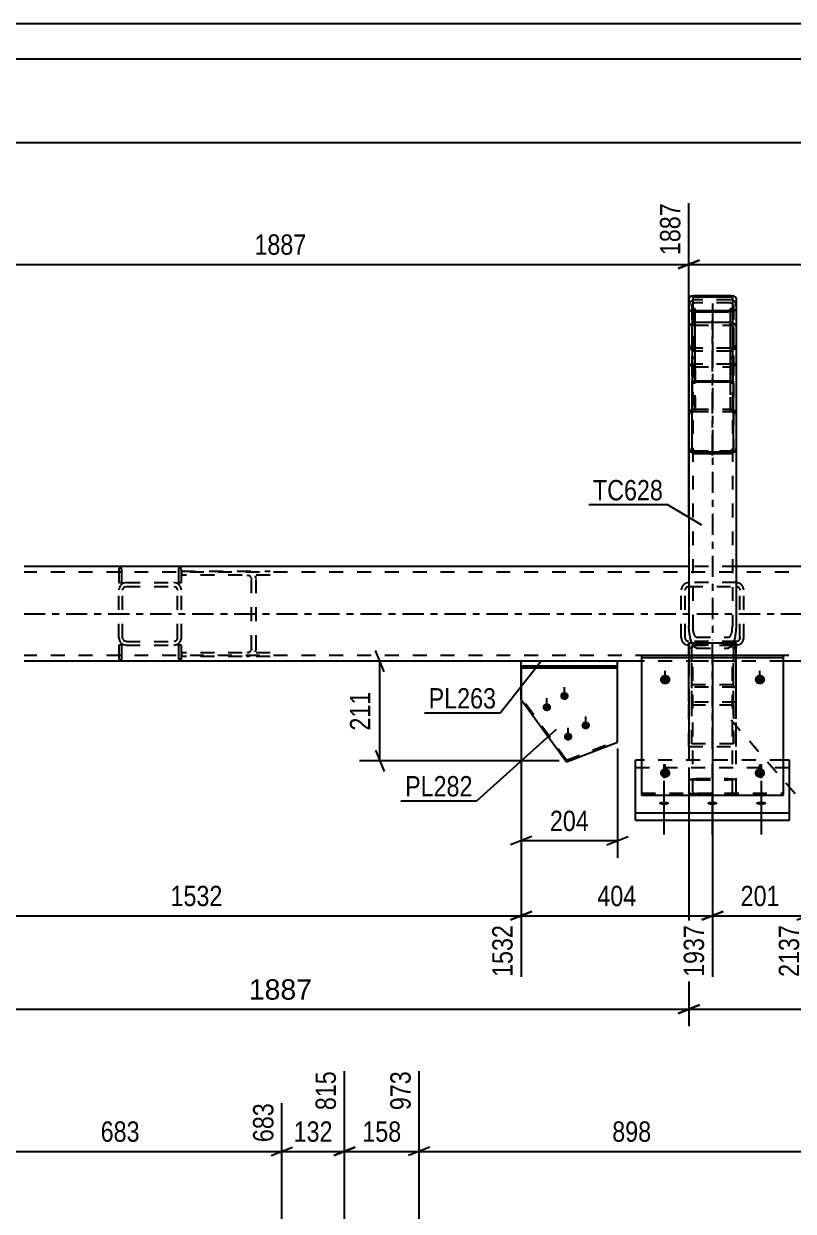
# Model space of a CAD drawing. Header units: millimetres. Extents: x -130 to 1059, y -611 to 230.
# Drawn here: x 9.2 to 117.5, y 62.8 to 230 of the extents above; entities that cross this region are included whole.
import ezdxf

# ---------------------------------------------------------------- set-up
doc = ezdxf.new("R2010")
doc.units = ezdxf.units.MM
doc.linetypes.add('DXK_LINE_DOT2', pattern=[3.9198, 1.9599, -1.9599])
doc.linetypes.add('DXK_LINE_DOT3', pattern=[5.9187, 2.979, -0.9799, 0.9799, -0.9799])
doc.styles.add('Arial', font='ARIAL.TTF', dxfattribs={"height": 0.2})
doc.styles.add('Arial Narrow', font='ARIALN.TTF', dxfattribs={"height": 0.2})

# ---------------------------------------------------------------- blocks, each defined once
blk = doc.blocks.new('Unknown-814407902-1163')
at = {"color": 5, "linetype": 'Continuous'}
for p, q in [((1058.56, 229.98), (-130.44, 229.98)), ((1053.56, 224.98), (-125.44, 224.98))]:
    blk.add_line(p, q, dxfattribs=at)
blk = doc.blocks.new('Part-814407902-5098 - 5096')
at = {"color": 2, "linetype": 'Continuous'}
for p, q in [((102.82, 141.04), (102.82, 142.81)), ((102.82, 142.81), (109.49, 142.81)), ((109.49, 141.04), (109.49, 142.81))]:
    blk.add_line(p, q, dxfattribs=at)
at = {"color": 7, "linetype": 'DXK_LINE_DOT2'}
for p, q in [((102.82, 142.81), (102.82, 142.04)), ((109.09, 142.43), (103.22, 142.43)), ((103.22, 142.43), (103.22, 142.04)), ((103.22, 134.08), (103.22, 142.43)), ((109.09, 134.08), (109.09, 142.43)), ((109.09, 142.43), (109.09, 142.04)), ((109.49, 142.81), (109.49, 142.04)), ((102.82, 142.04), (102.82, 140.21)), ((103.22, 142.04), (102.82, 142.04)), ((102.82, 134.46), (102.82, 141.04)), ((103.22, 140.21), (103.22, 142.04)), ((109.49, 142.04), (109.09, 142.04)), ((109.09, 142.04), (109.09, 140.21)), ((109.49, 140.21), (109.49, 142.04)), ((109.49, 134.46), (109.49, 141.04)), ((102.82, 136.55), (102.82, 140.21)), ((102.82, 140.21), (103.22, 140.21)), ((102.82, 140.21), (102.82, 140.21)), ((102.82, 140.21), (103.22, 140.21)), ((103.22, 136.92), (103.22, 140.21)), ((103.22, 140.21), (103.22, 140.21)), ((109.09, 136.92), (109.09, 140.21)), ((109.09, 140.21), (109.49, 140.21)), ((109.09, 140.21), (109.09, 140.21)), ((109.09, 140.21), (109.49, 140.21)), ((109.49, 136.55), (109.49, 140.21)), ((109.49, 136.55), (102.82, 136.55)), ((102.82, 128.19), (102.82, 136.55)), ((103.22, 128.57), (103.22, 136.92)), ((103.22, 136.92), (109.09, 136.92)), ((109.09, 128.57), (109.09, 136.92)), ((109.49, 128.19), (109.49, 136.55)), ((109.49, 134.46), (102.82, 134.46)), ((102.82, 134.46), (102.82, 128.19)), ((103.22, 128.57), (103.22, 134.08)), ((103.22, 134.08), (109.09, 134.08)), ((109.09, 134.08), (109.09, 128.57)), ((109.49, 128.19), (109.49, 134.46)), ((102.82, 128.19), (109.49, 128.19)), ((109.09, 128.57), (103.22, 128.57))]:
    blk.add_line(p, q, dxfattribs=at)
at = {"color": 7, "linetype": 'DXK_LINE_DOT3'}
blk.add_line((106.16, 127.9), (106.16, 143.1), dxfattribs=at)
blk = doc.blocks.new('Part-814407902-5146 - 5096')
at = {"color": 2, "linetype": 'Continuous'}
for p, q in [((102.91, 191.48), (102.82, 191.34)), ((102.82, 191.34), (102.82, 187.17)), ((103.14, 191.6), (102.91, 191.48)), ((103.48, 191.68), (103.14, 191.6)), ((103.36, 191.34), (103.4, 191.41)), ((103.36, 191.34), (103.36, 189.86)), ((103.4, 191.41), (103.51, 191.47)), ((103.89, 191.7), (103.48, 191.68)), ((103.51, 191.47), (103.69, 191.51)), ((103.69, 191.51), (103.89, 191.52)), ((103.89, 191.7), (108.42, 191.7)), ((103.89, 191.52), (108.42, 191.52)), ((108.83, 191.68), (108.42, 191.7)), ((108.42, 191.52), (108.63, 191.51)), ((108.63, 191.51), (108.8, 191.47)), ((108.8, 191.47), (108.92, 191.41)), ((109.18, 191.6), (108.83, 191.68)), ((108.92, 191.41), (108.96, 191.34)), ((108.96, 191.34), (108.96, 189.86)), ((109.41, 191.48), (109.18, 191.6)), ((109.49, 191.34), (109.41, 191.48)), ((109.49, 191.34), (109.49, 187.17)), ((102.82, 189.79), (102.91, 189.65)), ((102.91, 189.65), (103.14, 189.53)), ((103.29, 189.5), (103.14, 189.53)), ((103.69, 189.62), (103.89, 189.61)), ((103.89, 189.43), (103.69, 189.44)), ((103.89, 189.61), (108.42, 189.61)), ((103.89, 189.43), (108.42, 189.43)), ((108.62, 189.62), (108.42, 189.61)), ((108.62, 189.44), (108.42, 189.43)), ((109.18, 189.53), (109.02, 189.5)), ((109.18, 189.53), (109.41, 189.65)), ((109.41, 189.65), (109.49, 189.79)), ((102.82, 170.22), (102.82, 145.16)), ((109.49, 170.22), (109.49, 145.16)), ((102.91, 143.97), (102.82, 145.16)), ((109.49, 145.16), (109.41, 143.97))]:
    blk.add_line(p, q, dxfattribs=at)
at = {"color": 7, "linetype": 'DXK_LINE_DOT2'}
for p, q in [((102.82, 189.79), (102.82, 170.22)), ((103.48, 189.46), (103.29, 189.5)), ((103.36, 189.86), (103.36, 145.16)), ((103.4, 189.72), (103.36, 189.79)), ((103.51, 189.66), (103.4, 189.72)), ((103.69, 189.44), (103.48, 189.46)), ((103.69, 189.62), (103.51, 189.66)), ((103.69, 189.62), (103.69, 189.62)), ((108.63, 189.62), (108.62, 189.62)), ((108.83, 189.46), (108.62, 189.44)), ((108.8, 189.66), (108.63, 189.62)), ((108.92, 189.72), (108.8, 189.66)), ((109.02, 189.5), (108.83, 189.46)), ((108.96, 189.79), (108.92, 189.72)), ((108.96, 189.86), (108.96, 145.16)), ((109.49, 187.17), (109.49, 170.22)), ((109.49, 153.54), (102.82, 153.54)), ((103.36, 145.16), (103.4, 144.57)), ((108.92, 144.57), (108.96, 145.16)), ((103.89, 142.04), (103.48, 142.28)), ((103.69, 143.72), (103.89, 143.6)), ((103.89, 143.6), (108.42, 143.6)), ((108.42, 143.6), (108.63, 143.72)), ((108.83, 142.28), (108.42, 142.04)), ((103.89, 142.04), (108.42, 142.04))]:
    blk.add_line(p, q, dxfattribs=at)
at = {"color": 7, "linetype": 'DXK_LINE_DOT3'}
blk.add_line((106.16, 190.57), (106.16, 143.18), dxfattribs=at)
at = {"color": 2, "linetype": 'Continuous'}
for centre, start, end in [((106.53, 144.26), 184.6395, 203.6314), ((105.79, 144.26), 336.3662, 355.3605)]:
    blk.add_arc(centre, 3.63, start, end, dxfattribs=at)
at = {"color": 7, "linetype": 'DXK_LINE_DOT2'}
for centre, radius, start, end in [((105.21, 144.71), 1.82, 184.6395, 213.0797), ((107.11, 144.71), 1.82, 326.9203, 355.3605), ((106.53, 144.26), 3.63, 203.6314, 213.0797), ((105.79, 144.26), 3.63, 326.9203, 336.3662)]:
    blk.add_arc(centre, radius, start, end, dxfattribs=at)
blk = doc.blocks.new('Part-814407902-5099 - 5096')
at = {"color": 2, "linetype": 'Continuous'}
for p, q in [((102.82, 187.17), (102.89, 187.46)), ((102.89, 187.46), (103.06, 187.7)), ((103.29, 187.85), (103.06, 187.7)), ((108.62, 187.92), (103.69, 187.92)), ((109.02, 187.85), (109.26, 187.7)), ((109.26, 187.7), (109.43, 187.46)), ((109.43, 187.46), (109.49, 187.17)), ((102.82, 187.17), (102.82, 170.22)), ((109.49, 187.17), (109.49, 170.22)), ((103.22, 175.62), (103.06, 175.51)), ((109.26, 175.51), (109.09, 175.62)), ((102.89, 175.27), (102.82, 174.98)), ((103.06, 175.51), (102.89, 175.27)), ((109.43, 175.27), (109.26, 175.51)), ((109.49, 174.98), (109.43, 175.27)), ((102.82, 170.22), (102.89, 169.93)), ((102.89, 169.93), (103.06, 169.69)), ((103.06, 169.69), (103.32, 169.53)), ((103.32, 169.53), (103.62, 169.47)), ((103.62, 169.47), (108.69, 169.47)), ((108.69, 169.47), (109, 169.53)), ((109, 169.53), (109.26, 169.69)), ((109.26, 169.69), (109.43, 169.93)), ((109.43, 169.93), (109.49, 170.22))]:
    blk.add_line(p, q, dxfattribs=at)
at = {"color": 7, "linetype": 'DXK_LINE_DOT2'}
for p, q in [((103.25, 187.32), (103.22, 187.17)), ((103.34, 187.44), (103.25, 187.32)), ((103.32, 187.87), (103.29, 187.85)), ((103.32, 187.87), (103.62, 187.92)), ((103.47, 187.52), (103.34, 187.44)), ((103.62, 187.55), (103.47, 187.52)), ((103.69, 187.92), (103.62, 187.92)), ((103.62, 187.55), (108.69, 187.55)), ((108.69, 187.92), (108.62, 187.92)), ((108.69, 187.92), (109, 187.87)), ((108.84, 187.52), (108.69, 187.55)), ((108.97, 187.44), (108.84, 187.52)), ((109.06, 187.32), (108.97, 187.44)), ((109, 187.87), (109.02, 187.85)), ((109.09, 187.17), (109.06, 187.32)), ((103.22, 187.17), (103.22, 170.22)), ((109.09, 187.17), (109.09, 170.22)), ((102.89, 182.13), (102.82, 182.41)), ((103.22, 182.41), (103.25, 182.27)), ((103.25, 182.27), (103.34, 182.15)), ((108.97, 182.15), (109.06, 182.27)), ((109.06, 182.27), (109.09, 182.41)), ((109.49, 182.41), (109.43, 182.13)), ((103.06, 181.88), (102.89, 182.13)), ((103.32, 181.72), (103.06, 181.88)), ((103.62, 181.66), (103.32, 181.72)), ((103.34, 182.15), (103.47, 182.07)), ((103.47, 182.07), (103.62, 182.04)), ((108.69, 182.04), (103.62, 182.04)), ((103.62, 181.66), (108.69, 181.66)), ((108.69, 182.04), (108.84, 182.07)), ((109, 181.72), (108.69, 181.66)), ((108.84, 182.07), (108.97, 182.15)), ((109.26, 181.88), (109, 181.72)), ((109.43, 182.13), (109.26, 181.88)), ((103.32, 175.68), (103.22, 175.62)), ((103.62, 175.73), (103.32, 175.68)), ((103.62, 175.73), (108.69, 175.73)), ((109, 175.68), (108.69, 175.73)), ((109.09, 175.62), (109, 175.68)), ((103.22, 174.98), (103.25, 175.13)), ((103.25, 175.13), (103.34, 175.25)), ((103.34, 175.25), (103.47, 175.33)), ((103.47, 175.33), (103.62, 175.36)), ((103.62, 175.36), (108.69, 175.36)), ((108.69, 175.36), (108.84, 175.33)), ((108.84, 175.33), (108.97, 175.25)), ((108.97, 175.25), (109.06, 175.13)), ((109.06, 175.13), (109.09, 174.98)), ((103.25, 170.08), (103.22, 170.22)), ((103.34, 169.96), (103.25, 170.08)), ((103.47, 169.87), (103.34, 169.96)), ((103.62, 169.85), (103.47, 169.87)), ((103.62, 169.85), (108.69, 169.85)), ((108.84, 169.87), (108.69, 169.85)), ((108.97, 169.96), (108.84, 169.87)), ((109.06, 170.08), (108.97, 169.96)), ((109.09, 170.22), (109.06, 170.08))]:
    blk.add_line(p, q, dxfattribs=at)
at = {"color": 7, "linetype": 'DXK_LINE_DOT3'}
blk.add_line((106.16, 169.18), (106.16, 188.22), dxfattribs=at)
blk = doc.blocks.new('Part-814407902-5217 - 5096')
at = {"color": 2, "linetype": 'Continuous'}
for p, q in [((102.82, 153.54), (9.25, 153.54)), ((340.33, 153.54), (109.49, 153.54)), ((79.21, 140.21), (9.25, 140.21)), ((96.16, 140.21), (92.79, 140.21)), ((119.54, 140.21), (116.16, 140.21))]:
    blk.add_line(p, q, dxfattribs=at)
at = {"color": 7, "linetype": 'DXK_LINE_DOT2'}
for p, q in [((975.32, 152.74), (9.25, 152.74)), ((109.49, 153.54), (102.82, 153.54)), ((975.32, 141.01), (9.25, 141.01)), ((92.79, 140.21), (79.21, 140.21)), ((116.16, 140.21), (96.16, 140.21))]:
    blk.add_line(p, q, dxfattribs=at)
at = {"color": 7, "linetype": 'DXK_LINE_DOT3'}
blk.add_line((9.25, 146.88), (975.32, 146.88), dxfattribs=at)
blk = doc.blocks.new('Part-814407902-5104 - 5096')
at = {"color": 7, "linetype": 'DXK_LINE_DOT2'}
for p, q in [((101.84, 150.62), (101.76, 150.21)), ((102.82, 151.28), (102.42, 151.19)), ((102.62, 150.7), (102.82, 150.74)), ((109.49, 151.28), (102.82, 151.28)), ((102.82, 150.74), (109.49, 150.74)), ((109.9, 151.19), (109.49, 151.28)), ((109.49, 150.74), (109.7, 150.7)), ((110.56, 150.21), (110.48, 150.62)), ((101.76, 143.54), (101.76, 150.21)), ((102.29, 150.21), (102.33, 150.41)), ((102.29, 143.54), (102.29, 150.21)), ((109.98, 150.41), (110.02, 150.21)), ((110.02, 143.54), (110.02, 150.21)), ((110.56, 143.54), (110.56, 150.21)), ((101.76, 143.54), (101.84, 143.13)), ((102.33, 143.34), (102.29, 143.54)), ((102.42, 142.56), (102.82, 142.48)), ((102.82, 143.01), (102.62, 143.05)), ((109.49, 143.01), (102.82, 143.01)), ((109.49, 142.48), (102.82, 142.48)), ((109.7, 143.05), (109.49, 143.01)), ((109.49, 142.48), (109.9, 142.56)), ((110.02, 143.54), (109.98, 143.34)), ((110.48, 143.13), (110.56, 143.54))]:
    blk.add_line(p, q, dxfattribs=at)
for centre, radius, start, end in [((102.82, 150.21), 1.07, 112.5, 157.5), ((102.82, 150.21), 0.533, 112.5, 157.5), ((109.49, 150.21), 0.533, 22.5, 67.5), ((109.49, 150.21), 1.07, 22.5, 67.5), ((102.82, 143.54), 1.07, 202.5, 247.5), ((102.82, 143.54), 0.533, 202.5, 247.5), ((109.49, 143.54), 0.533, 292.5, 337.5), ((109.49, 143.54), 1.07, 292.5, 337.5)]:
    blk.add_arc(centre, radius, start, end, dxfattribs=at)
blk = doc.blocks.new('Part-814407902-5105 - 5096')
at = {"color": 7, "linetype": 'DXK_LINE_DOT2'}
for p, q in [((31.39, 152.85), (31.39, 152.88)), ((31.39, 152.88), (43.87, 152.88)), ((31.39, 152.88), (31.39, 152.34)), ((43.87, 152.34), (31.39, 152.34)), ((31.39, 152.34), (31.39, 152.31)), ((41.09, 152.79), (40.58, 152.88)), ((40.58, 152.34), (40.84, 152.3)), ((41.91, 151.81), (41.81, 152.22)), ((41.2, 152.01), (41.25, 151.81)), ((41.25, 141.94), (41.25, 151.81)), ((41.91, 141.94), (41.91, 151.81)), ((31.39, 141.41), (31.39, 141.44)), ((43.87, 141.41), (31.39, 141.41)), ((31.39, 141.41), (31.39, 140.88)), ((31.39, 140.88), (31.39, 140.91)), ((43.87, 140.88), (31.39, 140.88)), ((40.84, 141.45), (40.58, 141.41)), ((40.58, 140.88), (41.09, 140.96)), ((41.25, 141.94), (41.2, 141.74)), ((41.81, 141.53), (41.91, 141.94))]:
    blk.add_line(p, q, dxfattribs=at)
for centre, start, end in [((40.66, 151.71), 29.251, 73.2822), ((40.66, 142.04), 286.7178, 330.749)]:
    blk.add_arc(centre, 0.615, start, end, dxfattribs=at)
blk = doc.blocks.new('Part-814407902-5116 - 5096')
at = {"color": 7, "linetype": 'DXK_LINE_DOT2'}
for p, q in [((22.67, 150.62), (22.59, 150.21)), ((23.65, 151.28), (23.25, 151.19)), ((23.45, 150.7), (23.65, 150.74)), ((23.65, 151.28), (30.32, 151.28)), ((23.65, 150.74), (30.32, 150.74)), ((30.73, 151.19), (30.32, 151.28)), ((30.32, 150.74), (30.52, 150.7)), ((31.39, 150.21), (31.31, 150.62)), ((22.59, 143.54), (22.59, 150.21)), ((23.12, 150.21), (23.16, 150.41)), ((23.12, 143.54), (23.12, 150.21)), ((30.81, 150.41), (30.85, 150.21)), ((30.85, 143.54), (30.85, 150.21)), ((31.39, 143.54), (31.39, 150.21)), ((22.59, 143.54), (22.67, 143.13)), ((23.16, 143.34), (23.12, 143.54)), ((23.25, 142.56), (23.65, 142.48)), ((23.65, 143.01), (23.45, 143.05)), ((23.65, 143.01), (30.32, 143.01)), ((23.65, 142.48), (30.32, 142.48)), ((30.52, 143.05), (30.32, 143.01)), ((30.32, 142.48), (30.73, 142.56)), ((30.85, 143.54), (30.81, 143.34)), ((31.31, 143.13), (31.39, 143.54))]:
    blk.add_line(p, q, dxfattribs=at)
for centre, radius, start, end in [((23.65, 150.21), 1.07, 112.5, 157.5), ((23.65, 150.21), 0.533, 112.5, 157.5), ((30.32, 150.21), 0.533, 22.5, 67.5), ((30.32, 150.21), 1.07, 22.5, 67.5), ((23.65, 143.54), 1.07, 202.5, 247.5), ((23.65, 143.54), 0.533, 202.5, 247.5), ((30.32, 143.54), 0.533, 292.5, 337.5), ((30.32, 143.54), 1.07, 292.5, 337.5)]:
    blk.add_arc(centre, radius, start, end, dxfattribs=at)
blk = doc.blocks.new('Part-814407902-5136 - 5096')
at = {"color": 7, "linetype": 'DXK_LINE_DOT2'}
for p, q in [((109.49, 140.21), (102.82, 140.21)), ((102.82, 140.21), (102.82, 121.78)), ((103.36, 121.78), (103.36, 140.21)), ((108.96, 121.78), (108.96, 140.21)), ((109.49, 121.78), (109.49, 140.21)), ((102.82, 123.33), (102.91, 123.47)), ((102.91, 123.47), (103.14, 123.59)), ((103.14, 123.59), (103.48, 123.67)), ((103.4, 123.4), (103.36, 123.33)), ((103.51, 123.46), (103.4, 123.4)), ((103.48, 123.67), (103.89, 123.7)), ((103.69, 123.5), (103.51, 123.46)), ((103.89, 123.51), (103.69, 123.5)), ((103.89, 123.7), (108.42, 123.7)), ((103.89, 123.51), (108.42, 123.51)), ((108.42, 123.7), (108.83, 123.67)), ((108.63, 123.5), (108.42, 123.51)), ((108.8, 123.46), (108.63, 123.5)), ((108.92, 123.4), (108.8, 123.46)), ((108.83, 123.67), (109.18, 123.59)), ((108.96, 123.33), (108.92, 123.4)), ((109.18, 123.59), (109.41, 123.47)), ((109.41, 123.47), (109.49, 123.33)), ((102.91, 121.64), (102.82, 121.78)), ((103.14, 121.52), (102.91, 121.64)), ((103.48, 121.44), (103.14, 121.52)), ((103.36, 121.78), (103.4, 121.71)), ((103.4, 121.71), (103.51, 121.65)), ((103.89, 121.42), (103.48, 121.44)), ((103.51, 121.65), (103.69, 121.61)), ((103.69, 121.61), (103.89, 121.6)), ((103.89, 121.6), (108.42, 121.6)), ((103.89, 121.42), (108.42, 121.42)), ((108.42, 121.6), (108.63, 121.61)), ((108.83, 121.44), (108.42, 121.42)), ((108.63, 121.61), (108.8, 121.65)), ((108.8, 121.65), (108.92, 121.71)), ((109.18, 121.52), (108.83, 121.44)), ((108.92, 121.71), (108.96, 121.78)), ((109.41, 121.64), (109.18, 121.52)), ((109.49, 121.78), (109.41, 121.64))]:
    blk.add_line(p, q, dxfattribs=at)
at = {"color": 7, "linetype": 'DXK_LINE_DOT3'}
blk.add_line((106.16, 140.21), (106.16, 122.56), dxfattribs=at)
blk = doc.blocks.new('Part-814407902-5147 - 5096')
at = {"color": 2, "linetype": 'Continuous'}
for p, q in [((95.32, 117.85), (95.32, 126.26)), ((96.16, 126.26), (95.32, 126.26)), ((116.99, 126.26), (116.16, 126.26)), ((116.99, 117.85), (116.99, 126.26)), ((95.32, 118.85), (116.99, 118.85)), ((95.32, 117.85), (116.99, 117.85))]:
    blk.add_line(p, q, dxfattribs=at)
at = {"color": 7, "linetype": 'DXK_LINE_DOT2'}
for p, q in [((116.16, 126.26), (96.16, 126.26)), ((95.32, 125.26), (116.99, 125.26))]:
    blk.add_line(p, q, dxfattribs=at)
blk = doc.blocks.new('Part-814407902-5148 - 5096')
at = {"color": 2, "linetype": 'Continuous'}
for p, q in [((103.22, 179.68), (103.22, 169.71)), ((103.22, 179.68), (109.09, 179.68)), ((103.22, 179.55), (109.09, 179.55)), ((109.09, 169.71), (109.09, 179.68)), ((103.22, 169.71), (109.09, 169.71))]:
    blk.add_line(p, q, dxfattribs=at)
at = {"color": 7, "linetype": 'DXK_LINE_DOT2'}
blk.add_line((103.22, 169.85), (109.09, 169.85), dxfattribs=at)
blk = doc.blocks.new('Part-814407902-5181 - 5096')
at = {"color": 7, "linetype": 'DXK_LINE_DOT2'}
for p, q in [((103.06, 190.85), (102.89, 190.57)), ((103.32, 191.04), (103.06, 190.85)), ((103.62, 191.11), (103.32, 191.04)), ((103.34, 190.55), (103.47, 190.64)), ((103.47, 190.64), (103.62, 190.67)), ((108.69, 191.11), (103.62, 191.11)), ((108.69, 190.67), (103.62, 190.67)), ((109, 191.04), (108.69, 191.11)), ((108.69, 190.67), (108.84, 190.64)), ((108.84, 190.64), (108.97, 190.55)), ((109.26, 190.85), (109, 191.04)), ((109.43, 190.57), (109.26, 190.85)), ((102.89, 190.57), (102.82, 190.24)), ((102.82, 190.24), (102.82, 179.07)), ((103.22, 190.24), (103.25, 190.41)), ((103.22, 190.24), (103.22, 179.07)), ((103.25, 190.41), (103.34, 190.55)), ((108.97, 190.55), (109.06, 190.41)), ((109.06, 190.41), (109.09, 190.24)), ((109.09, 190.24), (109.09, 179.07)), ((109.49, 190.24), (109.43, 190.57)), ((109.49, 190.24), (109.49, 179.07)), ((102.82, 184.75), (102.89, 184.42)), ((102.89, 184.42), (103.06, 184.14)), ((103.06, 184.14), (103.32, 183.95)), ((103.25, 184.59), (103.22, 184.75)), ((103.34, 184.45), (103.25, 184.59)), ((103.32, 183.95), (103.62, 183.89)), ((103.47, 184.35), (103.34, 184.45)), ((103.62, 184.32), (103.47, 184.35)), ((108.69, 184.32), (103.62, 184.32)), ((108.84, 184.35), (108.69, 184.32)), ((108.69, 183.89), (109, 183.95)), ((108.97, 184.45), (108.84, 184.35)), ((109.06, 184.59), (108.97, 184.45)), ((109, 183.95), (109.26, 184.14)), ((109.09, 184.75), (109.06, 184.59)), ((109.26, 184.14), (109.43, 184.42)), ((109.43, 184.42), (109.49, 184.75)), ((108.69, 183.89), (103.62, 183.89))]:
    blk.add_line(p, q, dxfattribs=at)
at = {"color": 7, "linetype": 'DXK_LINE_DOT3'}
blk.add_line((106.16, 189.2), (106.16, 181.64), dxfattribs=at)
blk = doc.blocks.new('Part-814407902-5253 - 5096')
at = {"color": 7, "linetype": 'DXK_LINE_DOT2'}
for p, q in [((31.39, 153.28), (30.99, 153.28)), ((30.99, 153.28), (30.99, 151.28)), ((31.39, 151.28), (31.39, 153.28)), ((30.99, 151.28), (31.39, 151.28))]:
    blk.add_line(p, q, dxfattribs=at)
blk = doc.blocks.new('Part-814407902-5254 - 5096')
at = {"color": 7, "linetype": 'DXK_LINE_DOT2'}
for p, q in [((31.39, 142.48), (30.99, 142.48)), ((30.99, 142.48), (30.99, 140.48)), ((31.39, 140.48), (31.39, 142.48)), ((31.39, 140.48), (30.99, 140.48))]:
    blk.add_line(p, q, dxfattribs=at)
blk = doc.blocks.new('Part-814407902-5255 - 5096')
at = {"color": 7, "linetype": 'DXK_LINE_DOT2'}
for p, q in [((22.99, 142.48), (22.59, 142.48)), ((22.59, 142.48), (22.59, 140.48)), ((22.99, 140.48), (22.99, 142.48)), ((22.59, 140.48), (22.99, 140.48))]:
    blk.add_line(p, q, dxfattribs=at)
blk = doc.blocks.new('Part-814407902-5256 - 5096')
at = {"color": 7, "linetype": 'DXK_LINE_DOT2'}
for p, q in [((22.99, 153.28), (22.59, 153.28)), ((22.59, 153.28), (22.59, 151.28)), ((22.99, 151.28), (22.99, 153.28)), ((22.59, 151.28), (22.99, 151.28))]:
    blk.add_line(p, q, dxfattribs=at)
blk = doc.blocks.new('Part-814407902-5259 - 5096')
at = {"color": 2, "linetype": 'Continuous'}
for p, q in [((116.16, 141.04), (96.16, 141.04)), ((96.16, 141.04), (96.16, 121.34)), ((96.16, 140.76), (116.16, 140.76)), ((116.16, 121.34), (116.16, 141.04)), ((96.16, 121.34), (116.16, 121.34))]:
    blk.add_line(p, q, dxfattribs=at)
at = {"color": 7, "linetype": 'DXK_LINE_DOT2'}
blk.add_line((96.16, 121.62), (116.16, 121.62), dxfattribs=at)
blk = doc.blocks.new('Bolt-814407902-5260 - 5096')
at = {"linetype": 'Continuous'}
for points in [[(99.32, 119.97), (99.17, 119.97), (99.03, 119.99), (98.89, 120.02), (98.78, 120.05), (98.69, 120.09), (98.63, 120.14), (98.6, 120.19), (98.6, 120.24), (98.63, 120.3), (98.69, 120.34), (98.78, 120.39), (98.89, 120.42), (99.03, 120.45), (99.17, 120.46), (99.32, 120.47), (99.48, 120.46), (99.62, 120.45), (99.76, 120.42), (99.87, 120.39), (99.96, 120.34), (100.02, 120.3), (100.05, 120.24), (100.05, 120.19), (100.02, 120.14), (99.96, 120.09), (99.87, 120.05), (99.76, 120.02), (99.62, 119.99), (99.48, 119.97)], [(106.12, 119.97), (105.97, 119.97), (105.83, 119.99), (105.69, 120.02), (105.58, 120.05), (105.49, 120.09), (105.43, 120.14), (105.4, 120.19), (105.4, 120.24), (105.43, 120.3), (105.49, 120.34), (105.58, 120.39), (105.69, 120.42), (105.83, 120.45), (105.97, 120.46), (106.12, 120.47), (106.28, 120.46), (106.42, 120.45), (106.56, 120.42), (106.67, 120.39), (106.76, 120.34), (106.82, 120.3), (106.85, 120.24), (106.85, 120.19), (106.82, 120.14), (106.76, 120.09), (106.67, 120.05), (106.56, 120.02), (106.42, 119.99), (106.28, 119.97)], [(112.99, 119.97), (112.84, 119.97), (112.69, 119.99), (112.56, 120.02), (112.45, 120.05), (112.36, 120.09), (112.29, 120.14), (112.26, 120.19), (112.26, 120.24), (112.29, 120.3), (112.36, 120.34), (112.45, 120.39), (112.56, 120.42), (112.69, 120.45), (112.84, 120.46), (112.99, 120.47), (113.14, 120.46), (113.29, 120.45), (113.42, 120.42), (113.54, 120.39), (113.63, 120.34), (113.69, 120.3), (113.72, 120.24), (113.72, 120.19), (113.69, 120.14), (113.63, 120.09), (113.54, 120.05), (113.42, 120.02), (113.29, 119.99), (113.14, 119.97)]]:
    blk.add_hatch(color=1, dxfattribs=at).paths.add_polyline_path(points)
at = {"color": 1, "linetype": 'DXK_LINE_DOT2'}
for p, q in [((99.32, 125.71), (99.32, 120.51)), ((106.12, 125.71), (106.12, 120.51)), ((112.99, 125.71), (112.99, 120.51)), ((99.32, 123.38), (99.32, 118.18)), ((112.99, 123.38), (112.99, 118.18))]:
    blk.add_line(p, q, dxfattribs=at)
at = {"color": 1, "linetype": 'Continuous'}
for p, q in [((99.32, 121.03), (99.32, 115.83)), ((106.12, 121.03), (106.12, 115.83)), ((112.99, 121.03), (112.99, 115.83))]:
    blk.add_line(p, q, dxfattribs=at)
blk = doc.blocks.new('Bolt-814407902-5261 - 5096')
at = {"linetype": 'Continuous'}
for points in [[(112.82, 138.32), (112.98, 138.3), (113.12, 138.26), (113.25, 138.19), (113.37, 138.09), (113.46, 137.97), (113.52, 137.84), (113.55, 137.7), (113.55, 137.56), (113.52, 137.42), (113.46, 137.29), (113.37, 137.17), (113.25, 137.07), (113.12, 137), (112.98, 136.96), (112.82, 136.94), (112.67, 136.96), (112.53, 137), (112.39, 137.07), (112.28, 137.17), (112.19, 137.29), (112.13, 137.42), (112.09, 137.56), (112.09, 137.7), (112.13, 137.84), (112.19, 137.97), (112.28, 138.09), (112.39, 138.19), (112.53, 138.26), (112.67, 138.3)], [(112.82, 125.17), (112.98, 125.15), (113.12, 125.11), (113.25, 125.03), (113.37, 124.94), (113.46, 124.82), (113.52, 124.69), (113.55, 124.55), (113.55, 124.4), (113.52, 124.26), (113.46, 124.13), (113.37, 124.02), (113.25, 123.92), (113.12, 123.85), (112.98, 123.8), (112.82, 123.79), (112.67, 123.8), (112.53, 123.85), (112.39, 123.92), (112.28, 124.02), (112.19, 124.13), (112.13, 124.26), (112.09, 124.4), (112.09, 124.55), (112.13, 124.69), (112.19, 124.82), (112.28, 124.94), (112.39, 125.03), (112.53, 125.11), (112.67, 125.15)]]:
    blk.add_hatch(color=1, dxfattribs=at).paths.add_polyline_path(points)
at = {"color": 1, "linetype": 'Continuous'}
for p, q in [((112.82, 137.06), (112.82, 138.84)), ((112.82, 123.91), (112.82, 125.69))]:
    blk.add_line(p, q, dxfattribs=at)
blk = doc.blocks.new('Part-814407902-5308 - 5096')
at = {"color": 7, "linetype": 'DXK_LINE_DOT2'}
for p, q in [((79.21, 139.54), (79.21, 139.58)), ((79.21, 139.58), (92.79, 139.58)), ((79.21, 139.54), (79.21, 139.58)), ((92.79, 139.54), (92.79, 139.58)), ((92.79, 139.54), (92.79, 139.58)), ((85.59, 126.3), (79.21, 135.1)), ((85.59, 126.3), (92.79, 129.07)), ((85.59, 126.03), (85.59, 126.3))]:
    blk.add_line(p, q, dxfattribs=at)
at = {"color": 2, "linetype": 'Continuous'}
for p, q in [((79.21, 134.83), (79.21, 139.54)), ((79.21, 139.3), (92.79, 139.3)), ((92.79, 128.8), (92.79, 139.54)), ((79.21, 134.83), (85.59, 126.03)), ((85.59, 126.03), (92.79, 128.8))]:
    blk.add_line(p, q, dxfattribs=at)
blk = doc.blocks.new('Part-814407902-5309 - 5096')
at = {"color": 2, "linetype": 'Continuous'}
for p, q in [((92.79, 140.21), (79.21, 140.21)), ((79.21, 139.54), (79.21, 140.21)), ((92.79, 139.54), (79.21, 139.54)), ((92.79, 139.54), (92.79, 140.21))]:
    blk.add_line(p, q, dxfattribs=at)
blk = doc.blocks.new('Bolt-814407902-5310 - 5096')
at = {"linetype": 'Continuous'}
for points in [[(85.3, 135.89), (85.43, 135.87), (85.55, 135.84), (85.66, 135.78), (85.75, 135.7), (85.82, 135.6), (85.88, 135.5), (85.9, 135.38), (85.9, 135.26), (85.88, 135.15), (85.82, 135.04), (85.75, 134.94), (85.66, 134.87), (85.55, 134.81), (85.43, 134.77), (85.3, 134.76), (85.18, 134.77), (85.06, 134.81), (84.95, 134.87), (84.86, 134.94), (84.78, 135.04), (84.73, 135.15), (84.71, 135.26), (84.71, 135.38), (84.73, 135.5), (84.78, 135.6), (84.86, 135.7), (84.95, 135.78), (85.06, 135.84), (85.18, 135.87)], [(82.83, 134.3), (82.95, 134.29), (83.07, 134.25), (83.18, 134.19), (83.27, 134.11), (83.34, 134.02), (83.4, 133.91), (83.42, 133.79), (83.42, 133.68), (83.4, 133.56), (83.34, 133.45), (83.27, 133.36), (83.18, 133.28), (83.07, 133.22), (82.95, 133.18), (82.83, 133.17), (82.7, 133.18), (82.58, 133.22), (82.47, 133.28), (82.38, 133.36), (82.31, 133.45), (82.25, 133.56), (82.23, 133.68), (82.23, 133.79), (82.25, 133.91), (82.31, 134.02), (82.38, 134.11), (82.47, 134.19), (82.58, 134.25), (82.7, 134.29)], [(88.31, 131.74), (88.43, 131.73), (88.55, 131.7), (88.66, 131.64), (88.75, 131.56), (88.83, 131.46), (88.88, 131.35), (88.9, 131.24), (88.9, 131.12), (88.88, 131.01), (88.83, 130.9), (88.75, 130.8), (88.66, 130.72), (88.55, 130.67), (88.43, 130.63), (88.31, 130.62), (88.18, 130.63), (88.06, 130.67), (87.95, 130.72), (87.86, 130.8), (87.79, 130.9), (87.74, 131.01), (87.71, 131.12), (87.71, 131.24), (87.74, 131.35), (87.79, 131.46), (87.86, 131.56), (87.95, 131.64), (88.06, 131.7), (88.18, 131.73)], [(85.83, 130.16), (85.95, 130.14), (86.07, 130.11), (86.18, 130.05), (86.27, 129.97), (86.35, 129.87), (86.4, 129.77), (86.42, 129.65), (86.42, 129.53), (86.4, 129.42), (86.35, 129.31), (86.27, 129.22), (86.18, 129.14), (86.07, 129.08), (85.95, 129.04), (85.83, 129.03), (85.7, 129.04), (85.58, 129.08), (85.48, 129.14), (85.38, 129.22), (85.31, 129.31), (85.26, 129.42), (85.23, 129.53), (85.23, 129.65), (85.26, 129.77), (85.31, 129.87), (85.38, 129.97), (85.48, 130.05), (85.58, 130.11), (85.7, 130.14)]]:
    blk.add_hatch(color=1, dxfattribs=at).paths.add_polyline_path(points)
at = {"color": 1, "linetype": 'Continuous'}
for p, q in [((85.3, 134.87), (85.3, 136.58)), ((82.83, 133.28), (82.83, 134.99)), ((88.31, 130.72), (88.31, 132.43)), ((85.83, 129.14), (85.83, 130.85))]:
    blk.add_line(p, q, dxfattribs=at)
blk = doc.blocks.new('Bolt-814407902-5316 - 5096')
at = {"linetype": 'Continuous'}
for points in [[(99.49, 138.32), (99.64, 138.3), (99.79, 138.26), (99.92, 138.19), (100.04, 138.09), (100.13, 137.97), (100.19, 137.84), (100.22, 137.7), (100.22, 137.56), (100.19, 137.42), (100.13, 137.29), (100.04, 137.17), (99.92, 137.07), (99.79, 137), (99.64, 136.96), (99.49, 136.94), (99.34, 136.96), (99.19, 137), (99.06, 137.07), (98.95, 137.17), (98.86, 137.29), (98.79, 137.42), (98.76, 137.56), (98.76, 137.7), (98.79, 137.84), (98.86, 137.97), (98.95, 138.09), (99.06, 138.19), (99.19, 138.26), (99.34, 138.3)], [(99.49, 125.17), (99.64, 125.15), (99.79, 125.11), (99.92, 125.03), (100.04, 124.94), (100.13, 124.82), (100.19, 124.69), (100.22, 124.55), (100.22, 124.4), (100.19, 124.26), (100.13, 124.13), (100.04, 124.02), (99.92, 123.92), (99.79, 123.85), (99.64, 123.8), (99.49, 123.79), (99.34, 123.8), (99.19, 123.85), (99.06, 123.92), (98.95, 124.02), (98.86, 124.13), (98.79, 124.26), (98.76, 124.4), (98.76, 124.55), (98.79, 124.69), (98.86, 124.82), (98.95, 124.94), (99.06, 125.03), (99.19, 125.11), (99.34, 125.15)]]:
    blk.add_hatch(color=1, dxfattribs=at).paths.add_polyline_path(points)
at = {"color": 1, "linetype": 'Continuous'}
for p, q in [((99.49, 137.06), (99.49, 138.84)), ((99.49, 123.91), (99.49, 125.69))]:
    blk.add_line(p, q, dxfattribs=at)
blk = doc.blocks.new('Part-814407902-5331 - 5096')
at = {"color": 2, "linetype": 'Continuous'}
for p, q in [((103.29, 189.86), (103.29, 179.68)), ((103.69, 189.86), (103.29, 189.86)), ((103.69, 179.68), (103.69, 189.86)), ((103.29, 182.97), (103.69, 182.97)), ((103.29, 179.68), (103.69, 179.68))]:
    blk.add_line(p, q, dxfattribs=at)
at = {"color": 7, "linetype": 'DXK_LINE_DOT2'}
for p, q in [((103.29, 182.9), (103.69, 182.9)), ((103.29, 179.68), (103.29, 175.73)), ((103.69, 175.73), (103.69, 179.68)), ((103.29, 175.73), (103.69, 175.73))]:
    blk.add_line(p, q, dxfattribs=at)
blk = doc.blocks.new('Part-814407902-5334 - 5096')
at = {"color": 7, "linetype": 'DXK_LINE_DOT2'}
for p, q in [((108.62, 181.31), (108.62, 175.39)), ((108.62, 181.31), (109.02, 181.31)), ((108.62, 180.72), (109.02, 180.72)), ((109.02, 181.31), (109.02, 175.39)), ((109.02, 179.37), (108.62, 179.37)), ((108.62, 175.39), (109.02, 175.39))]:
    blk.add_line(p, q, dxfattribs=at)
blk = doc.blocks.new('Part-814407902-5337 - 5096')
at = {"color": 7, "linetype": 'DXK_LINE_DOT2'}
for p, q in [((103.29, 181.31), (103.29, 175.39)), ((103.29, 181.31), (103.69, 181.31)), ((103.29, 180.72), (103.69, 180.72)), ((103.69, 181.31), (103.69, 175.39)), ((103.69, 179.37), (103.29, 179.37)), ((103.29, 175.39), (103.69, 175.39))]:
    blk.add_line(p, q, dxfattribs=at)
blk = doc.blocks.new('Part-814407902-5338 - 5096')
at = {"color": 2, "linetype": 'Continuous'}
for p, q in [((108.62, 189.86), (108.62, 179.68)), ((109.02, 189.86), (108.62, 189.86)), ((109.02, 179.68), (109.02, 189.86)), ((108.62, 182.97), (109.02, 182.97)), ((108.62, 179.68), (109.02, 179.68))]:
    blk.add_line(p, q, dxfattribs=at)
at = {"color": 7, "linetype": 'DXK_LINE_DOT2'}
for p, q in [((108.62, 182.9), (109.02, 182.9)), ((108.62, 179.68), (108.62, 175.73)), ((109.02, 175.73), (109.02, 179.68)), ((108.62, 175.73), (109.02, 175.73))]:
    blk.add_line(p, q, dxfattribs=at)
blk = doc.blocks.new('StraightDimension-814407902-34207 - 1390')
at = {"color": 7, "linetype": 'Continuous'}
for p, q in [((64.86, -9), (64.86, 82.48)), ((124.71, -9), (124.71, 79.81)), ((66.36, 71.8), (63.36, 70.6)), ((64.86, 71.2), (124.71, 71.2)), ((123.21, 70.6), (126.21, 71.8))]:
    blk.add_line(p, q, dxfattribs=at)
at = {"color": 0, "linetype": 'Continuous'}
blk.add_wipeout([(124.11, 80.41), (119.91, 80.41), (119.91, 71.9), (124.11, 71.9)], dxfattribs=at)
at = {"color": 0}
blk.add_wipeout([(98.13, 71.95), (98.13, 76.15), (91.44, 76.15), (91.44, 71.95)], dxfattribs=at)
at = {"color": 3, "linetype": 'Continuous', "style": 'Arial Narrow'}
blk.add_text('1871', height=2.863, rotation=90.0002, dxfattribs=at).set_placement((123.51, 72.5))
at = {"color": 3, "style": 'Arial Narrow'}
blk.add_text('898', height=2.863, dxfattribs=at).set_placement((92.04, 72.55))
blk = doc.blocks.new('StraightDimension-814407902-34208 - 1390')
at = {"color": 7, "linetype": 'Continuous'}
for p, q in [((54.34, -9), (54.34, 82.48)), ((64.86, -9), (64.86, 82.48)), ((52.84, 70.6), (55.84, 71.8)), ((54.34, 71.2), (64.86, 71.2)), ((66.36, 71.8), (63.36, 70.6))]:
    blk.add_line(p, q, dxfattribs=at)
at = {"color": 0}
blk.add_wipeout([(62.94, 71.95), (62.94, 76.15), (56.26, 76.15), (56.26, 71.95)], dxfattribs=at)
at = {"color": 3, "style": 'Arial Narrow'}
blk.add_text('158', height=2.863, dxfattribs=at).set_placement((56.86, 72.55))
at = {"color": 0, "linetype": 'Continuous'}
blk.add_wipeout([(64.26, 83.08), (60.06, 83.08), (60.06, 76.4), (64.26, 76.4)], dxfattribs=at)
at = {"color": 3, "linetype": 'Continuous', "style": 'Arial Narrow'}
blk.add_text('973', height=2.863, rotation=90.0002, dxfattribs=at).set_placement((63.66, 77))
blk = doc.blocks.new('StraightDimension-814407902-34209 - 1390')
at = {"color": 7, "linetype": 'Continuous'}
for p, q in [((54.34, -9), (54.34, 82.48)), ((45.54, -9), (45.54, 77.98)), ((44.04, 70.6), (47.04, 71.8)), ((45.54, 71.2), (54.34, 71.2)), ((55.84, 71.8), (52.84, 70.6))]:
    blk.add_line(p, q, dxfattribs=at)
at = {"color": 0}
blk.add_wipeout([(53.28, 71.95), (53.28, 76.15), (46.59, 76.15), (46.59, 71.95)], dxfattribs=at)
at = {"color": 3, "style": 'Arial Narrow'}
blk.add_text('132', height=2.863, dxfattribs=at).set_placement((47.19, 72.55))
at = {"color": 0, "linetype": 'Continuous'}
blk.add_wipeout([(53.74, 83.08), (49.54, 83.08), (49.54, 76.4), (53.74, 76.4)], dxfattribs=at)
at = {"color": 3, "linetype": 'Continuous', "style": 'Arial Narrow'}
blk.add_text('815', height=2.863, rotation=90.0002, dxfattribs=at).set_placement((53.14, 77))
blk = doc.blocks.new('StraightDimension-814407902-34210 - 1390')
at = {"color": 7, "linetype": 'Continuous'}
for p, q in [((45.54, -9), (45.54, 77.98)), ((0, 11), (0, 74.33)), ((1.5, 71.8), (-1.5, 70.6)), ((0, 71.2), (45.54, 71.2)), ((44.04, 70.6), (47.04, 71.8))]:
    blk.add_line(p, q, dxfattribs=at)
at = {"color": 0, "linetype": 'Continuous'}
for points in [[(44.94, 78.58), (40.74, 78.58), (40.74, 71.9), (44.94, 71.9)], [(-0.6, 74.93), (-4.8, 74.93), (-4.8, 71.9), (-0.6, 71.9)]]:
    blk.add_wipeout(points, dxfattribs=at)
at = {"color": 0}
blk.add_wipeout([(26.11, 71.95), (26.11, 76.15), (19.43, 76.15), (19.43, 71.95)], dxfattribs=at)
at = {"color": 3, "linetype": 'Continuous', "style": 'Arial Narrow'}
for s, height, p in [('683', 2.863, (44.34, 72.5)), ('0', 2.86, (-1.2, 72.5))]:
    blk.add_text(s, height=height, rotation=90.0002, dxfattribs=at).set_placement(p)
at = {"color": 3, "style": 'Arial Narrow'}
blk.add_text('683', height=2.863, dxfattribs=at).set_placement((20.03, 72.55))
blk = doc.blocks.new('StraightDimension-814407902-5400 - 5096')
at = {"color": 7, "linetype": 'Continuous'}
for p, q in [((102.82, 160.72), (102.82, 204.71)), ((-12.18, 147.88), (-12.18, 199.23)), ((-10.68, 196.7), (-13.68, 195.5)), ((-12.18, 196.1), (102.82, 196.1)), ((101.32, 195.5), (104.32, 196.7))]:
    blk.add_line(p, q, dxfattribs=at)
at = {"color": 0, "linetype": 'Continuous'}
for points in [[(102.22, 205.31), (98.02, 205.31), (98.02, 196.8), (102.22, 196.8)], [(-12.78, 199.83), (-16.98, 199.83), (-16.98, 196.8), (-12.78, 196.8)]]:
    blk.add_wipeout(points, dxfattribs=at)
at = {"color": 0}
blk.add_wipeout([(49.58, 196.85), (49.58, 201.05), (41.07, 201.05), (41.07, 196.85)], dxfattribs=at)
at = {"color": 3, "linetype": 'Continuous', "style": 'Arial Narrow'}
for s, height, p in [('1887', 2.863, (101.62, 197.4)), ('0', 2.86, (-13.38, 197.4))]:
    blk.add_text(s, height=height, rotation=90.0002, dxfattribs=at).set_placement(p)
at = {"color": 3, "style": 'Arial Narrow'}
blk.add_text('1887', height=2.863, dxfattribs=at).set_placement((41.67, 197.45))
blk = doc.blocks.new('StraightDimension-814407902-5416 - 5096')
at = {"color": 7, "linetype": 'Continuous'}
for p, q in [((102.82, 160.72), (102.82, 204.71)), ((104.32, 196.7), (101.32, 195.5)), ((102.82, 196.1), (340.33, 196.1))]:
    blk.add_line(p, q, dxfattribs=at)
blk = doc.blocks.new('StraightDimension-814407902-5456 - 5096')
at = {"color": 7, "linetype": 'Continuous'}
for p, q in [((102.82, 125.26), (102.82, 88.81)), ((104.32, 91.81), (101.32, 90.61)), ((102.82, 91.21), (340.33, 91.21))]:
    blk.add_line(p, q, dxfattribs=at)
blk = doc.blocks.new('StraightDimension-814407902-5485 - 5096')
at = {"color": 7, "linetype": 'Continuous'}
for p, q in [((-12.18, 139.21), (-12.18, 88.81)), ((102.82, 125.26), (102.82, 88.81)), ((-10.68, 91.81), (-13.68, 90.61)), ((-12.18, 91.21), (102.82, 91.21)), ((101.32, 90.61), (104.32, 91.81))]:
    blk.add_line(p, q, dxfattribs=at)
at = {"color": 0}
blk.add_wipeout([(50.37, 91.96), (50.37, 96.16), (40.28, 96.16), (40.28, 91.96)], dxfattribs=at)
at = {"color": 3, "style": 'Arial'}
blk.add_text('1887', height=2.865, dxfattribs=at).set_placement((40.88, 92.56))
blk = doc.blocks.new('StraightDimension-814407902-25143 - 5096')
at = {"color": 7, "linetype": 'Continuous'}
for p, q in [((59.93, 138.71), (58.73, 141.71)), ((78.21, 140.21), (56.48, 140.21)), ((59.33, 126.17), (59.33, 140.21)), ((58.73, 127.67), (59.93, 124.67)), ((84.59, 126.17), (56.48, 126.17))]:
    blk.add_line(p, q, dxfattribs=at)
at = {"color": 0}
blk.add_wipeout([(58.58, 136.53), (54.38, 136.53), (54.38, 129.85), (58.58, 129.85)], dxfattribs=at)
at = {"color": 3, "style": 'Arial Narrow'}
blk.add_text('211', height=2.863, rotation=90.0002, dxfattribs=at).set_placement((57.98, 130.45))
blk = doc.blocks.new('StraightDimension-814407902-25153 - 5096')
at = {"color": 7, "linetype": 'Continuous'}
for p, q in [((79.21, 134.48), (79.21, 112.55)), ((92.79, 127.93), (92.79, 112.55)), ((80.71, 115.55), (77.71, 114.35)), ((91.29, 114.35), (94.29, 115.55)), ((79.21, 114.95), (92.79, 114.95))]:
    blk.add_line(p, q, dxfattribs=at)
at = {"color": 0}
blk.add_wipeout([(89.34, 115.7), (89.34, 119.9), (82.66, 119.9), (82.66, 115.7)], dxfattribs=at)
at = {"color": 3, "style": 'Arial Narrow'}
blk.add_text('204', height=2.863, dxfattribs=at).set_placement((83.26, 116.3))
blk = doc.blocks.new('StraightDimension-814407902-27141 - 5096')
at = {"color": 7, "linetype": 'Continuous'}
blk.add_line((-13.85, 213.25), (976.99, 213.25), dxfattribs=at)
blk = doc.blocks.new('StraightDimension-814407902-42598 - 5096')
at = {"color": 7, "linetype": 'Continuous'}
for p, q in [((106.16, 141.04), (106.16, 95.76)), ((119.54, 138.93), (119.54, 95.76)), ((107.66, 104.98), (104.66, 103.78)), ((106.16, 104.38), (119.54, 104.38)), ((118.04, 103.78), (121.04, 104.98))]:
    blk.add_line(p, q, dxfattribs=at)
at = {"color": 0}
blk.add_wipeout([(116.19, 105.13), (116.19, 109.33), (109.51, 109.33), (109.51, 105.13)], dxfattribs=at)
at = {"color": 0, "linetype": 'Continuous'}
blk.add_wipeout([(118.94, 103.68), (114.74, 103.68), (114.74, 95.16), (118.94, 95.16)], dxfattribs=at)
at = {"color": 3, "style": 'Arial Narrow'}
blk.add_text('201', height=2.863, dxfattribs=at).set_placement((110.11, 105.73))
at = {"color": 3, "linetype": 'Continuous', "style": 'Arial Narrow'}
blk.add_text('2137', height=2.863, rotation=90.0002, dxfattribs=at).set_placement((118.34, 95.76))
blk = doc.blocks.new('StraightDimension-814407902-42599 - 5096')
at = {"color": 7, "linetype": 'Continuous'}
for p, q in [((106.16, 141.04), (106.16, 95.76)), ((79.21, 139.21), (79.21, 95.76)), ((80.71, 104.98), (77.71, 103.78)), ((79.21, 104.38), (106.16, 104.38)), ((104.66, 103.78), (107.66, 104.98))]:
    blk.add_line(p, q, dxfattribs=at)
at = {"color": 0}
blk.add_wipeout([(96.02, 105.13), (96.02, 109.33), (89.34, 109.33), (89.34, 105.13)], dxfattribs=at)
at = {"color": 0, "linetype": 'Continuous'}
blk.add_wipeout([(105.56, 103.68), (101.36, 103.68), (101.36, 95.16), (105.56, 95.16)], dxfattribs=at)
at = {"color": 3, "style": 'Arial Narrow'}
blk.add_text('404', height=2.863, dxfattribs=at).set_placement((89.94, 105.73))
at = {"color": 3, "linetype": 'Continuous', "style": 'Arial Narrow'}
blk.add_text('1937', height=2.863, rotation=90.0002, dxfattribs=at).set_placement((104.96, 95.76))
blk = doc.blocks.new('StraightDimension-814407902-42600 - 5096')
at = {"color": 7, "linetype": 'Continuous'}
for p, q in [((-12.18, 138.88), (-12.18, 101.25)), ((79.21, 139.21), (79.21, 95.76)), ((-10.68, 104.98), (-13.68, 103.78)), ((-12.18, 104.38), (79.21, 104.38)), ((77.71, 103.78), (80.71, 104.98))]:
    blk.add_line(p, q, dxfattribs=at)
at = {"color": 0}
blk.add_wipeout([(37.77, 105.13), (37.77, 109.33), (29.26, 109.33), (29.26, 105.13)], dxfattribs=at)
at = {"color": 0, "linetype": 'Continuous'}
for points in [[(-12.78, 103.68), (-16.98, 103.68), (-16.98, 100.65), (-12.78, 100.65)], [(78.61, 103.68), (74.41, 103.68), (74.41, 95.16), (78.61, 95.16)]]:
    blk.add_wipeout(points, dxfattribs=at)
at = {"color": 3, "style": 'Arial Narrow'}
blk.add_text('1532', height=2.863, dxfattribs=at).set_placement((29.86, 105.73))
at = {"color": 3, "linetype": 'Continuous', "style": 'Arial Narrow'}
for s, height, p in [('0', 2.86, (-13.38, 101.25)), ('1532', 2.863, (78.01, 95.76))]:
    blk.add_text(s, height=height, rotation=90.0002, dxfattribs=at).set_placement(p)
blk = doc.blocks.new('Mark-814407902-5142 - 5096')
at = {"color": 0}
blk.add_wipeout([(99.19, 162.87), (99.19, 165.87), (89.32, 165.87), (89.32, 162.87)], dxfattribs=at)
blk.add_wipeout([(99.19, 162.87), (99.19, 165.87), (89.32, 165.87), (89.32, 162.87)], dxfattribs=at)
at = {"color": 30, "linetype": 'Continuous'}
for p in [(88.72, 162.27), (104.63, 159.38)]:
    blk.add_line(p, (99.79, 162.27), dxfattribs=at)
at = {"color": 3, "style": 'Arial Narrow'}
blk.add_text('TC628', height=2.863, dxfattribs=at).set_placement((89.32, 162.87))
blk = doc.blocks.new('Mark-814407902-5132 - 5096')
at = {"color": 0}
blk.add_wipeout([(135.58, 111.66), (135.58, 114.66), (127.54, 114.66), (127.54, 111.66)], dxfattribs=at)
blk.add_wipeout([(135.58, 111.66), (135.58, 114.66), (127.54, 114.66), (127.54, 111.66)], dxfattribs=at)
at = {"color": 30, "linetype": 'DXK_LINE_DOT2'}
for p, q in [((108.77, 131.96), (126.94, 111.06)), ((126.94, 111.06), (136.18, 111.06))]:
    blk.add_line(p, q, dxfattribs=at)
at = {"color": 3, "style": 'Arial Narrow'}
blk.add_text('TC73', height=2.863, dxfattribs=at).set_placement((127.54, 111.66))
blk = doc.blocks.new('Mark-814407902-25184 - 5096')
at = {"color": 0}
blk.add_wipeout([(72.38, 121.18), (72.38, 124.18), (62.88, 124.18), (62.88, 121.18)], dxfattribs=at)
blk.add_wipeout([(72.38, 121.18), (72.38, 124.18), (62.88, 124.18), (62.88, 121.18)], dxfattribs=at)
at = {"color": 30, "linetype": 'Continuous'}
for p in [(84.13, 130.59), (62.28, 120.58)]:
    blk.add_line(p, (72.98, 120.58), dxfattribs=at)
at = {"color": 3, "style": 'Arial Narrow'}
blk.add_text('PL282', height=2.863, dxfattribs=at).set_placement((62.88, 121.18))
blk = doc.blocks.new('Mark-814407902-25195 - 5096')
at = {"color": 0}
blk.add_wipeout([(75.69, 133.56), (75.69, 136.56), (66.19, 136.56), (66.19, 133.56)], dxfattribs=at)
blk.add_wipeout([(75.69, 133.56), (75.69, 136.56), (66.19, 136.56), (66.19, 133.56)], dxfattribs=at)
at = {"color": 30, "linetype": 'Continuous'}
for p in [(81.94, 140.06), (65.59, 132.96)]:
    blk.add_line(p, (76.29, 132.96), dxfattribs=at)
at = {"color": 3, "style": 'Arial Narrow'}
blk.add_text('PL263', height=2.863, dxfattribs=at).set_placement((66.19, 133.56))

msp = doc.modelspace()

# ---------------------------------------------------------------- block references
for name in ['Unknown-814407902-1163', 'Part-814407902-5146 - 5096', 'Part-814407902-5181 - 5096', 'Part-814407902-5331 - 5096', 'Part-814407902-5338 - 5096', 'Part-814407902-5099 - 5096', 'Part-814407902-5337 - 5096', 'Part-814407902-5334 - 5096', 'Part-814407902-5148 - 5096', 'Part-814407902-5217 - 5096', 'Part-814407902-5256 - 5096', 'Part-814407902-5253 - 5096', 'Part-814407902-5105 - 5096', 'Part-814407902-5116 - 5096', 'Part-814407902-5104 - 5096', 'Part-814407902-5255 - 5096', 'Part-814407902-5254 - 5096', 'Part-814407902-5098 - 5096', 'Part-814407902-5259 - 5096', 'Part-814407902-5309 - 5096', 'Part-814407902-5308 - 5096', 'Bolt-814407902-5316 - 5096', 'Part-814407902-5136 - 5096', 'Bolt-814407902-5261 - 5096', 'Bolt-814407902-5310 - 5096', 'Part-814407902-5147 - 5096', 'Bolt-814407902-5260 - 5096']:
    msp.add_blockref(name, (0, 0))

# ---------------------------------------------------------------- next in the draw order: block references
for name in ['StraightDimension-814407902-5400 - 5096', 'StraightDimension-814407902-5456 - 5096', 'StraightDimension-814407902-34207 - 1390']:
    msp.add_blockref(name, (0, 0))

# ---------------------------------------------------------------- next in the draw order: block references
for name in ['StraightDimension-814407902-5416 - 5096', 'StraightDimension-814407902-5485 - 5096', 'StraightDimension-814407902-34208 - 1390']:
    msp.add_blockref(name, (0, 0))

# ---------------------------------------------------------------- next in the draw order: block references
for name in ['StraightDimension-814407902-27141 - 5096', 'StraightDimension-814407902-25143 - 5096', 'StraightDimension-814407902-42598 - 5096', 'StraightDimension-814407902-34209 - 1390']:
    msp.add_blockref(name, (0, 0))

# ---------------------------------------------------------------- next in the draw order: block references
for name in ['Mark-814407902-5142 - 5096', 'StraightDimension-814407902-25153 - 5096', 'Mark-814407902-5132 - 5096', 'StraightDimension-814407902-34210 - 1390']:
    msp.add_blockref(name, (0, 0))

# ---------------------------------------------------------------- next in the draw order: block references
msp.add_blockref('StraightDimension-814407902-42599 - 5096', (0, 0))

# ---------------------------------------------------------------- next in the draw order: block references
msp.add_blockref('StraightDimension-814407902-42600 - 5096', (0, 0))

# ---------------------------------------------------------------- next in the draw order: block references
for name in ['Mark-814407902-25195 - 5096', 'Mark-814407902-25184 - 5096']:
    msp.add_blockref(name, (0, 0))

doc.saveas('drawing.dxf')
